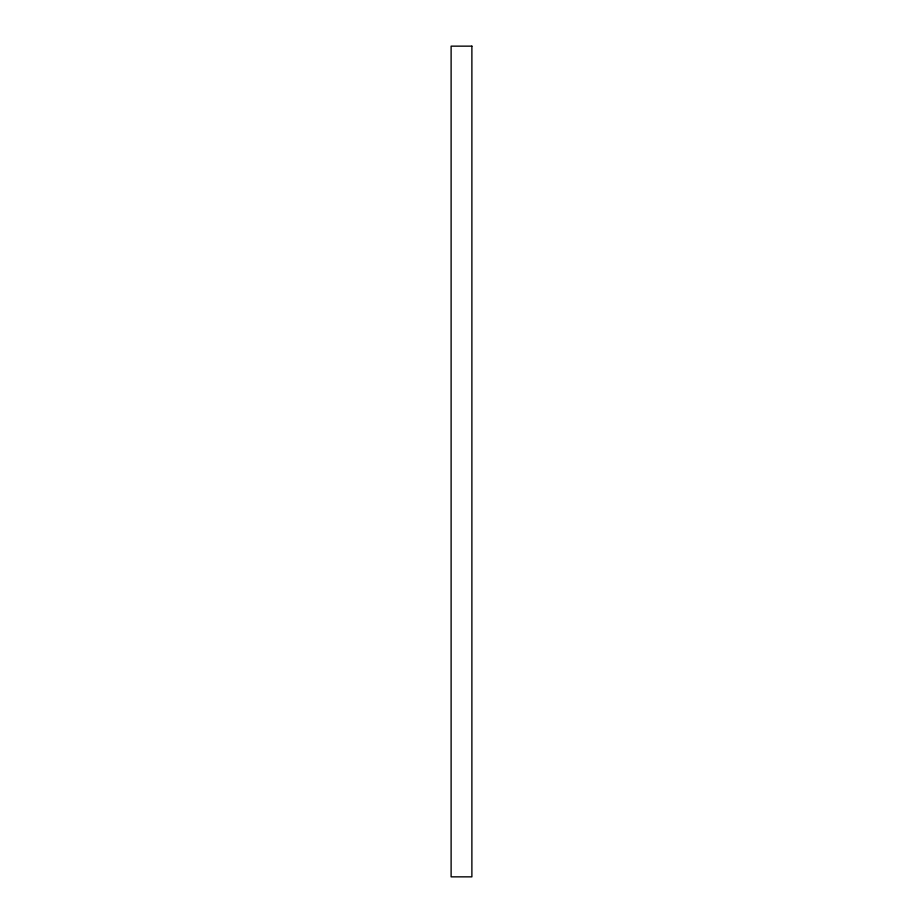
<?xml version="1.0" encoding="UTF-8"?>
<svg xmlns="http://www.w3.org/2000/svg" width="923" height="923" viewBox="0 0 923 923"><rect width="100%" height="100%" fill="white"/><g stroke="black" fill="none" stroke-linecap="round" stroke-linejoin="round"><path stroke-width="1.38" d="M471.884 46.15L451.116 46.15L451.116 876.85L471.884 876.85L471.884 46.15"/></g></svg>
